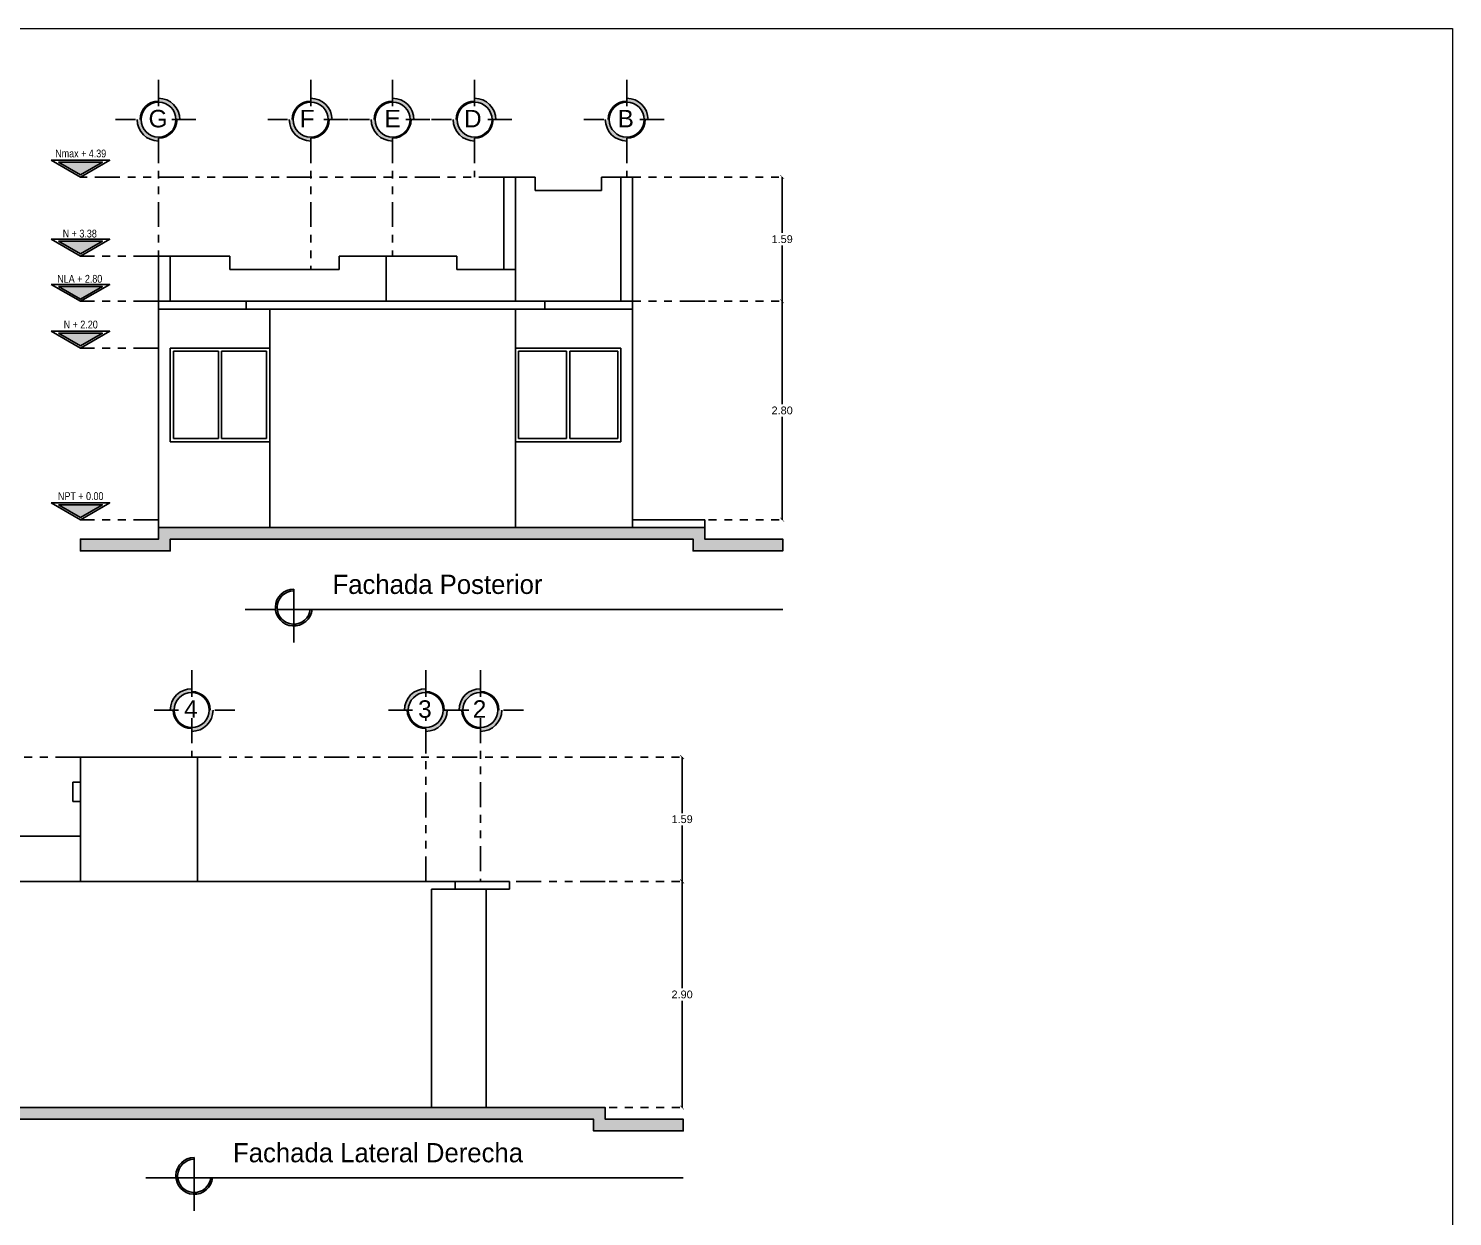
# Model space of a CAD drawing. Header units: inches. Extents: x 0.9 to 45.9, y 0.4 to 30.4.
# Drawn here: x 27.69 to 45.94, y 15.15 to 30.38 of the extents above; entities that cross this region are included whole.
import ezdxf
from ezdxf.enums import TextEntityAlignment as Align

# ---------------------------------------------------------------- set-up
doc = ezdxf.new("R2010")
doc.units = ezdxf.units.IN
doc.header["$MEASUREMENT"] = 0
for name, pattern in [('ACAD_ISO02W100', [15, 12, -3]), ('DASHDOT', [25.4, 12.7, -6.35, 0, -6.35]), ('JIS_09_08', [10.75, 8, -0.55, 0.55, -0.55, 0.55, -0.55])]:
    doc.linetypes.add(name, pattern=pattern)
for name, color, linetype in [('COTAS', 251, 'Continuous'), ('MUEBLES', 8, 'Continuous'), ('MUROS', 9, 'Continuous'), ('TEXTO', 142, 'Continuous'), ('TEXTOS', 7, 'Continuous'), ('VENTANAS', 143, 'Continuous')]:
    doc.layers.add(name, color=color, linetype=linetype)
doc.layers.add('PIE D PLANO', color=1, linetype='Continuous', lineweight=18)
doc.layers.add('sombras', color=253, linetype='Continuous', lineweight=0)
doc.styles.add('COTAS II', font='Arial.ttf', dxfattribs={"height": 0.1})
doc.styles.get("Standard").update_dxf_attribs({"font": 'Arial.ttf'})
doc.styles.add('TEXTO', font='Arial.ttf', dxfattribs={"width": 0.8, "height": 0.2})
doc.styles.add('TEXTO1', font='', dxfattribs={"height": 0.1})
doc.styles.get('TEXTO1').set_extended_font_data('Technical')
doc.dimstyles.new('COTAS II', dxfattribs={"dimtxt": 0.18, "dimasz": 0.05, "dimexe": 0.05, "dimexo": 0.05, "dimgap": 0.03, "dimtad": 0, "dimtih": 1, "dimtoh": 1, "dimzin": 0, "dimdsep": 46, "dimtxsty": 'COTAS II', "dimblk": 'ARCHTICK', "dimcen": 0.02, "dimazin": 0, "dimtfac": 1, "dimtofl": 0, "dimtmove": 0, "dimatfit": 3, "dimfxl": 1, "dimtolj": 1, "dimtzin": 0, "dimarcsym": 0})

# ---------------------------------------------------------------- blocks, each defined once
blk = doc.blocks.new('_ArchTick')
at = {"color": 0, "linetype": 'ByBlock', "const_width": 0.15}
blk.add_lwpolyline([(-0.5, -0.5), (0.5, 0.5)], dxfattribs=at)
blk = doc.blocks.new('*D54')
at = {"layer": 'Defpoints', "color": 0, "ltscale": 0.008, "transparency": 16777216}
for p in [(36.36, 26.882, -0.074), (37.352, 26.882), (36.36, 24.082, -0.074)]:
    blk.add_point(p, dxfattribs=at)
at = {"layer": 'VENTANAS', "color": 0, "linetype": 'ACAD_ISO02W100', "lineweight": -2, "ltscale": 0.008, "transparency": 16777216}
blk.add_line((36.41, 26.882), (37.402, 26.882), dxfattribs=at)
at = {"layer": 'VENTANAS', "color": 0, "lineweight": -2, "ltscale": 0.008, "transparency": 16777216}
for p, q in [((37.352, 26.882), (37.352, 25.562)), ((37.352, 24.082), (37.352, 25.401))]:
    blk.add_line(p, q, dxfattribs=at)
at = {"layer": 'VENTANAS', "color": 0, "linetype": 'DASHDOT', "lineweight": -2, "ltscale": 0.008, "transparency": 16777216}
blk.add_line((36.41, 24.082), (37.402, 24.082), dxfattribs=at)
at = {"layer": 'VENTANAS', "color": 0, "lineweight": -2, "ltscale": 0.008, "transparency": 16777216, "xscale": 0.05, "yscale": 0.05, "zscale": 0.05}
for p, rotation in [((37.352, 26.882), 90), ((37.352, 24.082), 270)]:
    blk.add_blockref('_ArchTick', p, dxfattribs=dict(at, rotation=rotation))
at = {"layer": 'VENTANAS', "color": 0, "ltscale": 0.008, "transparency": 16777216, "insert": (37.352, 25.482), "char_height": 0.1, "attachment_point": 5, "style": 'COTAS II'}
blk.add_mtext('\\A1;2.80', dxfattribs=at)
blk = doc.blocks.new('*D55')
at = {"layer": 'Defpoints', "color": 0, "ltscale": 0.008, "transparency": 16777216}
for p in [(36.36, 28.475, -0.074), (37.352, 28.475), (36.36, 26.882, -0.074)]:
    blk.add_point(p, dxfattribs=at)
at = {"layer": 'VENTANAS', "color": 0, "linetype": 'ACAD_ISO02W100', "lineweight": -2, "ltscale": 0.008, "transparency": 16777216}
blk.add_line((36.41, 28.475), (37.402, 28.475), dxfattribs=at)
at = {"layer": 'VENTANAS', "color": 0, "lineweight": -2, "ltscale": 0.008, "transparency": 16777216}
for p, q in [((37.352, 28.475), (37.352, 27.759)), ((37.352, 26.882), (37.352, 27.597))]:
    blk.add_line(p, q, dxfattribs=at)
at = {"layer": 'VENTANAS', "color": 0, "linetype": 'DASHDOT', "lineweight": -2, "ltscale": 0.008, "transparency": 16777216}
blk.add_line((36.41, 26.882), (37.402, 26.882), dxfattribs=at)
at = {"layer": 'VENTANAS', "color": 0, "lineweight": -2, "ltscale": 0.008, "transparency": 16777216, "xscale": 0.05, "yscale": 0.05, "zscale": 0.05}
for p, rotation in [((37.352, 28.475), 90), ((37.352, 26.882), 270)]:
    blk.add_blockref('_ArchTick', p, dxfattribs=dict(at, rotation=rotation))
at = {"layer": 'VENTANAS', "color": 0, "ltscale": 0.008, "transparency": 16777216, "insert": (37.352, 27.678), "char_height": 0.1, "attachment_point": 5, "style": 'COTAS II'}
blk.add_mtext('\\A1;1.59', dxfattribs=at)
blk = doc.blocks.new('*D61')
at = {"layer": 'Defpoints', "color": 0, "ltscale": 0.008, "transparency": 16777216}
for p in [(35.085, 19.444, -0.074), (36.07, 19.444), (35.085, 16.544, -0.074)]:
    blk.add_point(p, dxfattribs=at)
at = {"layer": 'VENTANAS', "color": 0, "linetype": 'ACAD_ISO02W100', "lineweight": -2, "ltscale": 0.008, "transparency": 16777216}
blk.add_line((35.135, 19.444), (36.12, 19.444), dxfattribs=at)
at = {"layer": 'VENTANAS', "color": 0, "lineweight": -2, "ltscale": 0.008, "transparency": 16777216}
for p, q in [((36.07, 19.444), (36.07, 18.075)), ((36.07, 16.544), (36.07, 17.914))]:
    blk.add_line(p, q, dxfattribs=at)
at = {"layer": 'VENTANAS', "color": 0, "linetype": 'DASHDOT', "lineweight": -2, "ltscale": 0.008, "transparency": 16777216}
blk.add_line((35.135, 16.544), (36.12, 16.544), dxfattribs=at)
at = {"layer": 'VENTANAS', "color": 0, "lineweight": -2, "ltscale": 0.008, "transparency": 16777216, "xscale": 0.05, "yscale": 0.05, "zscale": 0.05}
for p, rotation in [((36.07, 19.444), 90), ((36.07, 16.544), 270)]:
    blk.add_blockref('_ArchTick', p, dxfattribs=dict(at, rotation=rotation))
at = {"layer": 'VENTANAS', "color": 0, "ltscale": 0.008, "transparency": 16777216, "insert": (36.07, 17.994), "char_height": 0.1, "attachment_point": 5, "style": 'COTAS II'}
blk.add_mtext('\\A1;2.90', dxfattribs=at)
blk = doc.blocks.new('*D56')
at = {"layer": 'Defpoints', "color": 0, "ltscale": 0.008, "transparency": 16777216}
for p in [(35.085, 21.037, -0.074), (36.07, 21.037), (35.085, 19.444, -0.074)]:
    blk.add_point(p, dxfattribs=at)
at = {"layer": 'VENTANAS', "color": 0, "linetype": 'ACAD_ISO02W100', "lineweight": -2, "ltscale": 0.008, "transparency": 16777216}
blk.add_line((35.135, 21.037), (36.12, 21.037), dxfattribs=at)
at = {"layer": 'VENTANAS', "color": 0, "lineweight": -2, "ltscale": 0.008, "transparency": 16777216}
for p, q in [((36.07, 21.037), (36.07, 20.321)), ((36.07, 19.444), (36.07, 20.16))]:
    blk.add_line(p, q, dxfattribs=at)
at = {"layer": 'VENTANAS', "color": 0, "linetype": 'DASHDOT', "lineweight": -2, "ltscale": 0.008, "transparency": 16777216}
blk.add_line((35.135, 19.444), (36.12, 19.444), dxfattribs=at)
at = {"layer": 'VENTANAS', "color": 0, "lineweight": -2, "ltscale": 0.008, "transparency": 16777216, "xscale": 0.05, "yscale": 0.05, "zscale": 0.05}
for p, rotation in [((36.07, 21.037), 90), ((36.07, 19.444), 270)]:
    blk.add_blockref('_ArchTick', p, dxfattribs=dict(at, rotation=rotation))
at = {"layer": 'VENTANAS', "color": 0, "ltscale": 0.008, "transparency": 16777216, "insert": (36.07, 20.241), "char_height": 0.1, "attachment_point": 5, "style": 'COTAS II'}
blk.add_mtext('\\A1;1.59', dxfattribs=at)

msp = doc.modelspace()

# ---------------------------------------------------------------- hatches: boundary and pattern name
at = {"linetype": 'ByBlock', "ltscale": 0.01}
h = msp.add_hatch(dxfattribs=at)
h.set_pattern_fill('EARTH', color=34, scale=0.02, style=0)
h.set_pattern_definition([(0, (-1788.71552, -903.5179), (0.127, 0.127), [0.127, -0.127]), (0, (-1788.71552, -903.47028), (0.127, 0.127), [0.127, -0.127]), (0, (-1788.71552, -903.42265), (0.127, 0.127), [0.127, -0.127]), (90, (-1788.69964, -903.40678), (-0.127, 0.127), [0.127, -0.127]), (90, (-1788.65202, -903.40678), (-0.127, 0.127), [0.127, -0.127]), (90, (-1788.60439, -903.40678), (-0.127, 0.127), [0.127, -0.127])])
h.paths.add_polyline_path([(28.36, 23.682), (28.36, 23.832), (29.36, 23.832), (29.36, 23.982), (36.36, 23.982), (36.36, 23.832), (37.36, 23.832), (37.36, 23.682), (36.21, 23.682), (36.21, 23.832), (29.51, 23.832), (29.51, 23.682)])
h = msp.add_hatch(dxfattribs=at)
h.set_pattern_fill('EARTH', color=34, scale=0.02, style=0)
h.set_pattern_definition([(0, (-1796.467, -902.12744), (0.127, 0.127), [0.127, -0.127]), (0, (-1796.467, -902.07981), (0.127, 0.127), [0.127, -0.127]), (0, (-1796.467, -902.03219), (0.127, 0.127), [0.127, -0.127]), (90, (-1796.45113, -902.01631), (-0.127, 0.127), [0.127, -0.127]), (90, (-1796.4035, -902.01631), (-0.127, 0.127), [0.127, -0.127]), (90, (-1796.35588, -902.01631), (-0.127, 0.127), [0.127, -0.127])])
h.paths.add_polyline_path([(19.46, 16.544), (35.085, 16.544), (35.085, 16.394), (36.085, 16.394), (36.085, 16.244), (34.935, 16.244), (34.935, 16.394), (19.61, 16.394), (19.61, 16.244), (18.46, 16.244), (18.46, 16.394), (19.46, 16.394)])
at = {"layer": 'COTAS'}
for points in [[(28.078, 28.666), (28.36, 28.504), (28.642, 28.666)], [(28.078, 27.653), (28.36, 27.491), (28.642, 27.653)], [(28.078, 27.073), (28.36, 26.911), (28.642, 27.073)], [(28.078, 26.473), (28.36, 26.311), (28.642, 26.473)], [(28.078, 24.273), (28.36, 24.111), (28.642, 24.273)]]:
    msp.add_hatch(color=256, dxfattribs=at).paths.add_polyline_path(points)
at = {"layer": 'sombras', "lineweight": 0}
h = msp.add_hatch(color=7, dxfattribs=at)
h.set_gradient(color1=(255, 255, 255), one_color=1, tint=1)
h.paths.add_polyline_path([(31.327, 22.932), (31.304, 22.932, -2.241724), (31.093, 23.168), (31.093, 23.191, 2.257752)])
h = msp.add_hatch(color=7, dxfattribs=at)
h.set_gradient(color1=(255, 255, 255), one_color=1, tint=1)
h.paths.add_polyline_path([(30.052, 15.645), (30.029, 15.645, -2.241724), (29.818, 15.88), (29.818, 15.903, 2.257752)])
at = {"layer": 'VENTANAS'}
h = msp.add_hatch(color=0, dxfattribs=at)
h.paths.add_polyline_path([(29.634, 29.211), (29.584, 29.211, 0.414214), (29.36, 29.435), (29.36, 29.485, -0.414214)])
h.paths.add_polyline_path([(29.36, 28.987), (29.36, 28.937, -0.414214), (29.086, 29.211), (29.136, 29.211, 0.414214)])
h = msp.add_hatch(color=0, dxfattribs=at)
h.paths.add_polyline_path([(29.36, 29.448), (29.36, 29.435, 0.414214), (29.136, 29.211), (29.123, 29.211, -0.414214)])
h.paths.add_polyline_path([(29.36, 28.987, 0.414214), (29.584, 29.211), (29.597, 29.211, -0.414214), (29.36, 28.975)])
h = msp.add_hatch(color=0, dxfattribs=at)
h.paths.add_polyline_path([(31.584, 29.211), (31.534, 29.211, 0.414214), (31.31, 29.435), (31.31, 29.485, -0.414214)])
h.paths.add_polyline_path([(31.31, 28.987), (31.31, 28.937, -0.414214), (31.036, 29.211), (31.086, 29.211, 0.414214)])
h = msp.add_hatch(color=0, dxfattribs=at)
h.paths.add_polyline_path([(31.31, 29.448), (31.31, 29.435, 0.414214), (31.086, 29.211), (31.073, 29.211, -0.414214)])
h.paths.add_polyline_path([(31.31, 28.987, 0.414214), (31.534, 29.211), (31.547, 29.211, -0.414214), (31.31, 28.975)])
h = msp.add_hatch(color=0, dxfattribs=at)
h.paths.add_polyline_path([(32.634, 29.211), (32.584, 29.211, 0.414214), (32.36, 29.435), (32.36, 29.485, -0.414214)])
h.paths.add_polyline_path([(32.36, 28.987), (32.36, 28.937, -0.414214), (32.086, 29.211), (32.136, 29.211, 0.414214)])
h = msp.add_hatch(color=0, dxfattribs=at)
h.paths.add_polyline_path([(32.36, 29.448), (32.36, 29.435, 0.414214), (32.136, 29.211), (32.123, 29.211, -0.414214)])
h.paths.add_polyline_path([(32.36, 28.987, 0.414214), (32.584, 29.211), (32.597, 29.211, -0.414214), (32.36, 28.975)])
h = msp.add_hatch(color=0, dxfattribs=at)
h.paths.add_polyline_path([(33.684, 29.211), (33.634, 29.211, 0.414214), (33.41, 29.435), (33.41, 29.485, -0.414214)])
h.paths.add_polyline_path([(33.41, 28.987), (33.41, 28.937, -0.414214), (33.136, 29.211), (33.186, 29.211, 0.414214)])
h = msp.add_hatch(color=0, dxfattribs=at)
h.paths.add_polyline_path([(33.41, 29.448), (33.41, 29.435, 0.414214), (33.186, 29.211), (33.173, 29.211, -0.414214)])
h.paths.add_polyline_path([(33.41, 28.987, 0.414214), (33.634, 29.211), (33.647, 29.211, -0.414214), (33.41, 28.975)])
h = msp.add_hatch(color=0, dxfattribs=at)
h.paths.add_polyline_path([(35.634, 29.211), (35.584, 29.211, 0.414214), (35.36, 29.435), (35.36, 29.485, -0.414214)])
h.paths.add_polyline_path([(35.36, 28.987), (35.36, 28.937, -0.414214), (35.086, 29.211), (35.136, 29.211, 0.414214)])
h = msp.add_hatch(color=0, dxfattribs=at)
h.paths.add_polyline_path([(35.36, 29.448), (35.36, 29.435, 0.414214), (35.136, 29.211), (35.123, 29.211, -0.414214)])
h.paths.add_polyline_path([(35.36, 28.987, 0.414214), (35.584, 29.211), (35.597, 29.211, -0.414214), (35.36, 28.975)])
h = msp.add_hatch(color=0, dxfattribs=at)
h.paths.add_polyline_path([(29.511, 21.641), (29.561, 21.641, -0.414214), (29.785, 21.865), (29.785, 21.915, 0.414214)])
h.paths.add_polyline_path([(29.785, 21.417), (29.785, 21.367, 0.414214), (30.059, 21.641), (30.009, 21.641, -0.414214)])
h = msp.add_hatch(color=0, dxfattribs=at)
h.paths.add_polyline_path([(32.511, 21.641), (32.561, 21.641, -0.414214), (32.785, 21.865), (32.785, 21.915, 0.414214)])
h.paths.add_polyline_path([(32.785, 21.417), (32.785, 21.367, 0.414214), (33.059, 21.641), (33.009, 21.641, -0.414214)])
h = msp.add_hatch(color=0, dxfattribs=at)
h.paths.add_polyline_path([(33.211, 21.641), (33.261, 21.641, -0.414214), (33.485, 21.865), (33.485, 21.915, 0.414214)])
h.paths.add_polyline_path([(33.485, 21.417), (33.485, 21.367, 0.414214), (33.759, 21.641), (33.709, 21.641, -0.414214)])
h = msp.add_hatch(color=0, dxfattribs=at)
h.paths.add_polyline_path([(29.785, 21.878), (29.785, 21.865, -0.414214), (30.009, 21.641), (30.022, 21.641, 0.414214)])
h.paths.add_polyline_path([(29.785, 21.417, -0.414214), (29.561, 21.641), (29.548, 21.641, 0.414214), (29.785, 21.404)])
h = msp.add_hatch(color=0, dxfattribs=at)
h.paths.add_polyline_path([(32.785, 21.878), (32.785, 21.865, -0.414214), (33.009, 21.641), (33.022, 21.641, 0.414214)])
h.paths.add_polyline_path([(32.785, 21.417, -0.414214), (32.561, 21.641), (32.548, 21.641, 0.414214), (32.785, 21.404)])
h = msp.add_hatch(color=0, dxfattribs=at)
h.paths.add_polyline_path([(33.485, 21.878), (33.485, 21.865, -0.414214), (33.709, 21.641), (33.722, 21.641, 0.414214)])
h.paths.add_polyline_path([(33.485, 21.417, -0.414214), (33.261, 21.641), (33.248, 21.641, 0.414214), (33.485, 21.404)])

# ---------------------------------------------------------------- linework, layer by layer
at = {"color": 251, "linetype": 'JIS_09_08', "ltscale": 0.04}
for p, q in [((29.36, 28.975, -0.03), (29.36, 27.462, -0.125)), ((31.31, 28.975, -0.069), (31.31, 27.29, -0.218)), ((32.36, 28.975, -0.069), (32.36, 27.462, -0.276)), ((33.41, 28.975, -0.069), (33.41, 28.475, -0.173)), ((35.36, 28.975, -0.069), (35.36, 28.475, -0.173)), ((33.785, 28.475, -0.104), (28.36, 28.475, -0.104)), ((36.36, 28.475, -0.104), (35.435, 28.475, -0.104)), ((29.36, 27.462, -0.114), (28.36, 27.462, -0.114)), ((29.36, 26.882, -0.104), (28.36, 26.882, -0.104)), ((36.36, 26.882, -0.104), (35.435, 26.882, -0.137)), ((29.36, 26.282, -0.104), (28.36, 26.282, -0.104)), ((29.36, 24.082, -0.104), (28.36, 24.082, -0.104)), ((29.785, 21.537, -0.098), (29.785, 21.037, -0.128)), ((32.785, 19.444, -0.098), (32.785, 21.537, -0.098)), ((33.485, 21.537, -0.098), (33.485, 19.444, -0.098)), ((28.36, 21.037, -0.098), (18.46, 21.037, -0.098)), ((35.085, 21.037, -0.098), (29.86, 21.037, -0.098)), ((35.085, 19.444, -0.098), (33.86, 19.444, -0.098))]:
    msp.add_line(p, q, dxfattribs=at)
for p, q in [((34.185, 28.475, -0.104), (33.785, 28.475, -0.104)), ((34.185, 28.475, -0.104), (34.185, 28.303, -0.104)), ((35.435, 28.475, -0.104), (35.035, 28.475, -0.104)), ((35.035, 28.475, -0.104), (35.035, 28.303, -0.104))]:
    msp.add_line(p, q)
at = {"color": 34, "linetype": 'ByBlock', "ltscale": 0.01}
for p, q in [((37.36, 23.682, -0.104), (36.21, 23.682, -0.104)), ((36.085, 16.244, -0.098), (34.935, 16.244, -0.098)), ((35.085, 16.394, -0.098), (36.085, 16.394, -0.098)), ((36.085, 16.394, -0.098), (36.085, 16.244, -0.098))]:
    msp.add_line(p, q, dxfattribs=at)
at = {"color": 7}
for p, q in [((31.093, 22.742), (31.093, 23.191)), ((30.472, 22.932), (30.858, 22.932)), ((30.882, 22.932), (37.36, 22.932)), ((31.093, 22.728), (31.093, 22.506)), ((29.818, 15.455), (29.818, 15.903)), ((29.197, 15.645), (29.583, 15.645)), ((29.607, 15.645), (36.085, 15.645)), ((29.818, 15.44), (29.818, 15.219))]:
    msp.add_line(p, q, dxfattribs=at)
at = {"color": 34, "linetype": 'ByBlock', "ltscale": 0.01}
for points, elevation in [([(28.36, 23.682), (28.36, 23.832), (29.36, 23.832), (29.36, 23.982), (36.36, 23.982), (36.36, 23.832), (37.36, 23.832), (37.36, 23.682), (36.21, 23.682), (36.21, 23.832), (29.51, 23.832), (29.51, 23.682), (28.36, 23.682), (28.36, 23.832), (29.36, 23.832), (29.36, 23.982)], -0.104), ([(19.46, 16.544), (35.085, 16.544), (35.085, 16.394), (36.085, 16.394), (36.085, 16.244), (34.935, 16.244), (34.935, 16.394), (19.61, 16.394), (19.61, 16.244), (18.46, 16.244), (18.46, 16.394), (19.46, 16.394), (19.46, 16.544)], -0.098)]:
    msp.add_lwpolyline(points, dxfattribs=dict(at, elevation=elevation))
at = {"color": 7}
for centre, radius in [((31.093, 22.955), 0.236), ((31.093, 22.955), 0.213), ((29.818, 15.668), 0.236), ((29.818, 15.668), 0.213)]:
    msp.add_arc(centre, radius, 90, 354.4422, dxfattribs=at)
at = {"layer": 'COTAS'}
for points, elevation in [([(27.985, 28.691), (28.735, 28.691), (28.36, 28.475)], -0.104), ([(28.078, 28.666), (28.642, 28.666), (28.36, 28.504)], -0.104), ([(27.985, 27.678), (28.735, 27.678), (28.36, 27.462)], -0.114), ([(28.078, 27.653), (28.642, 27.653), (28.36, 27.491)], -0.114), ([(27.985, 27.098), (28.735, 27.098), (28.36, 26.882)], -0.104), ([(28.078, 27.073), (28.642, 27.073), (28.36, 26.911)], -0.104), ([(27.985, 26.498), (28.735, 26.498), (28.36, 26.282)], -0.104), ([(28.078, 26.473), (28.642, 26.473), (28.36, 26.311)], -0.104), ([(27.985, 24.298), (28.735, 24.298), (28.36, 24.082)], -0.104), ([(28.078, 24.273), (28.642, 24.273), (28.36, 24.111)], -0.104)]:
    msp.add_lwpolyline(points, close=True, dxfattribs=dict(at, elevation=elevation))
at = {"layer": 'MUEBLES', "ltscale": 0.03}
for p, q in [((29.36, 29.382, -0.069), (29.36, 29.723, -0.069)), ((31.31, 29.382, -0.069), (31.31, 29.723, -0.069)), ((32.36, 29.382, -0.069), (32.36, 29.723, -0.069)), ((33.41, 29.382, -0.069), (33.41, 29.723, -0.069)), ((35.36, 29.382, -0.069), (35.36, 29.723, -0.069)), ((28.809, 29.211, -0.069), (29.065, 29.211, -0.069)), ((28.955, 29.211, -0.069), (29.065, 29.211, -0.069)), ((29.53, 29.211, -0.069), (29.839, 29.211, -0.069)), ((30.759, 29.211, -0.069), (31.015, 29.211, -0.069)), ((30.905, 29.211, -0.069), (31.015, 29.211, -0.069)), ((31.48, 29.211, -0.069), (31.789, 29.211, -0.069)), ((31.809, 29.211, -0.069), (32.065, 29.211, -0.069)), ((32.53, 29.211, -0.069), (32.839, 29.211, -0.069)), ((32.859, 29.211, -0.069), (33.115, 29.211, -0.069)), ((33.005, 29.211, -0.069), (33.115, 29.211, -0.069)), ((33.58, 29.211, -0.069), (33.889, 29.211, -0.069)), ((34.809, 29.211, -0.069), (35.065, 29.211, -0.069)), ((34.955, 29.211, -0.069), (35.065, 29.211, -0.069)), ((35.53, 29.211, -0.069), (35.839, 29.211, -0.069)), ((29.785, 21.811, -0.098), (29.785, 22.153, -0.098)), ((32.785, 21.811, -0.098), (32.785, 22.153, -0.098)), ((33.485, 21.811, -0.098), (33.485, 22.153, -0.098)), ((29.615, 21.641, -0.098), (29.306, 21.641, -0.098)), ((30.336, 21.641, -0.098), (30.08, 21.641, -0.098)), ((30.19, 21.641, -0.098), (30.08, 21.641, -0.098)), ((32.615, 21.641, -0.098), (32.306, 21.641, -0.098)), ((33.315, 21.641, -0.098), (33.006, 21.641, -0.098)), ((33.336, 21.641, -0.098), (33.08, 21.641, -0.098)), ((33.19, 21.641, -0.098), (33.08, 21.641, -0.098)), ((34.036, 21.641, -0.098), (33.78, 21.641, -0.098)), ((33.89, 21.641, -0.098), (33.78, 21.641, -0.098))]:
    msp.add_line(p, q, dxfattribs=at)
for centre in [(29.36, 29.211, -0.069), (31.31, 29.211, -0.069), (32.36, 29.211, -0.069), (33.41, 29.211, -0.069), (35.36, 29.211, -0.069), (29.785, 21.641, -0.098), (32.785, 21.641, -0.098), (33.485, 21.641, -0.098)]:
    msp.add_circle(centre, 0.224, dxfattribs=at)
for centre, radius, start, end in [((29.36, 29.211, -0.069), 0.237, 90, 180), ((29.36, 29.211, -0.069), 0.274, 0, 90), ((31.31, 29.211, -0.069), 0.237, 90, 180), ((31.31, 29.211, -0.069), 0.274, 0, 90), ((32.36, 29.211, -0.069), 0.237, 90, 180), ((32.36, 29.211, -0.069), 0.274, 0, 90), ((33.41, 29.211, -0.069), 0.237, 90, 180), ((33.41, 29.211, -0.069), 0.274, 0, 90), ((35.36, 29.211, -0.069), 0.237, 90, 180), ((35.36, 29.211, -0.069), 0.274, 0, 90), ((29.36, 29.211, -0.069), 0.274, 180, 270), ((29.36, 29.211, -0.069), 0.237, 270, 0), ((31.31, 29.211, -0.069), 0.274, 180, 270), ((31.31, 29.211, -0.069), 0.237, 270, 0), ((32.36, 29.211, -0.069), 0.274, 180, 270), ((32.36, 29.211, -0.069), 0.237, 270, 0), ((33.41, 29.211, -0.069), 0.274, 180, 270), ((33.41, 29.211, -0.069), 0.237, 270, 0), ((35.36, 29.211, -0.069), 0.274, 180, 270), ((35.36, 29.211, -0.069), 0.237, 270, 0), ((29.785, 21.641, -0.098), 0.274, 90, 180), ((32.785, 21.641, -0.098), 0.274, 90, 180), ((33.485, 21.641, -0.098), 0.274, 90, 180), ((29.785, 21.641, -0.098), 0.237, 0, 90), ((32.785, 21.641, -0.098), 0.237, 0, 90), ((33.485, 21.641, -0.098), 0.237, 0, 90), ((29.785, 21.641, -0.098), 0.237, 180, 270), ((29.785, 21.641, -0.098), 0.274, 270, 0), ((32.785, 21.641, -0.098), 0.237, 180, 270), ((32.785, 21.641, -0.098), 0.274, 270, 0), ((33.485, 21.641, -0.098), 0.237, 180, 270), ((33.485, 21.641, -0.098), 0.274, 270, 0)]:
    msp.add_arc(centre, radius, start, end, dxfattribs=at)
at = {"layer": 'MUROS'}
for p, q in [((33.785, 28.475, -0.104), (33.785, 27.29, -0.104)), ((33.935, 28.475, -0.104), (33.935, 26.882, -0.104)), ((35.285, 28.475, -0.104), (35.285, 26.882, -0.104)), ((35.435, 28.475, -0.104), (35.435, 23.982, -0.104)), ((35.035, 28.303, -0.124), (34.185, 28.303, -0.124)), ((29.36, 27.462, -0.104), (29.36, 23.982, -0.104)), ((30.273, 27.462, -0.125), (29.36, 27.462, -0.125)), ((29.51, 27.462, -0.104), (29.51, 26.882, -0.104)), ((30.273, 27.462, -0.104), (30.273, 27.29, -0.104)), ((33.185, 27.462, -0.125), (31.673, 27.462, -0.125)), ((31.673, 27.462, -0.104), (31.673, 27.29, -0.104)), ((32.279, 27.462, -0.104), (32.279, 26.882, -0.104)), ((33.185, 27.462, -0.104), (33.185, 27.29, -0.104)), ((31.673, 27.29, -0.125), (30.273, 27.29, -0.125)), ((33.935, 27.29, -0.125), (33.185, 27.29, -0.125)), ((29.36, 26.882, -0.104), (35.435, 26.882, -0.104)), ((30.485, 26.882, -0.104), (30.485, 26.782, -0.104)), ((34.31, 26.882, -0.104), (34.31, 26.782, -0.104)), ((29.36, 26.782, -0.104), (35.435, 26.782, -0.104)), ((30.785, 26.782, -0.104), (30.785, 23.982, -0.104)), ((33.935, 26.782, -0.104), (33.935, 23.982, -0.104)), ((29.51, 26.282, -0.104), (29.51, 25.082, -0.104)), ((29.51, 26.282, -0.104), (29.51, 25.082, -0.104)), ((30.785, 26.282, -0.104), (29.51, 26.282, -0.104)), ((30.785, 26.282, -0.104), (30.785, 25.082, -0.104)), ((30.785, 26.282, -0.104), (30.785, 25.082, -0.104)), ((33.935, 26.282, -0.104), (35.285, 26.282, -0.104)), ((33.935, 26.282, -0.104), (33.935, 25.082, -0.104)), ((33.935, 26.282, -0.104), (33.935, 25.082, -0.104)), ((35.285, 26.282, -0.104), (35.285, 25.082, -0.104)), ((35.285, 26.282, -0.104), (35.285, 25.082, -0.104)), ((29.55, 26.242, -0.104), (29.55, 25.122, -0.104)), ((30.127, 26.242, -0.104), (29.55, 26.242, -0.104)), ((30.127, 26.242, -0.104), (30.127, 25.122, -0.104)), ((30.167, 26.242, -0.104), (30.167, 25.122, -0.104)), ((30.167, 26.242, -0.104), (30.745, 26.242, -0.104)), ((30.745, 26.242, -0.104), (30.745, 25.122, -0.104)), ((33.975, 26.242, -0.104), (33.975, 25.122, -0.104)), ((34.59, 26.242, -0.104), (33.975, 26.242, -0.104)), ((34.59, 26.242, -0.104), (34.59, 25.122, -0.104)), ((34.63, 26.242, -0.104), (35.245, 26.242, -0.104)), ((34.63, 26.242, -0.104), (34.63, 25.122, -0.104)), ((35.245, 26.242, -0.104), (35.245, 25.122, -0.104)), ((29.51, 25.082, -0.104), (30.785, 25.082, -0.104)), ((29.55, 25.122, -0.104), (30.127, 25.122, -0.104)), ((30.745, 25.122, -0.104), (30.167, 25.122, -0.104)), ((35.285, 25.082, -0.104), (33.935, 25.082, -0.104)), ((33.975, 25.122, -0.104), (34.59, 25.122, -0.104)), ((35.245, 25.122, -0.104), (34.63, 25.122, -0.104)), ((29.36, 23.982, -0.104), (36.36, 23.982, -0.104)), ((35.435, 24.082, -0.104), (36.36, 24.082, -0.104)), ((36.36, 24.082, -0.104), (36.36, 23.982, -0.104)), ((28.36, 21.037, -0.098), (28.36, 19.444, -0.098)), ((28.36, 21.037, -0.098), (29.86, 21.037, -0.098)), ((29.86, 21.037, -0.098), (29.86, 19.444, -0.098)), ((28.26, 20.717, -0.098), (28.36, 20.717, -0.098)), ((28.26, 20.717, -0.098), (28.26, 20.467, -0.098)), ((28.26, 20.467, -0.098), (28.36, 20.467, -0.098)), ((24.96, 20.024, -0.098), (28.36, 20.024, -0.098)), ((26.26, 19.444, -0.098), (33.86, 19.444, -0.098)), ((33.16, 19.444, -0.098), (33.16, 19.344, -0.098)), ((33.86, 19.444, -0.098), (33.86, 19.344, -0.098)), ((32.86, 19.344, -0.098), (32.86, 16.544, -0.098)), ((32.86, 19.344, -0.098), (33.86, 19.344, -0.098)), ((33.56, 19.344, -0.098), (33.56, 16.544, -0.098)), ((19.46, 16.544, -0.098), (33.56, 16.544, -0.098))]:
    msp.add_line(p, q, dxfattribs=at)
at = {"layer": 'PIE D PLANO'}
for p, q in [((0.943, 30.38), (45.943, 30.38)), ((45.943, 30.38), (45.943, 0.38))]:
    msp.add_line(p, q, dxfattribs=at)

# ---------------------------------------------------------------- texts
at = {"color": 7, "char_height": 0.24628, "width": 13.20329, "attachment_point": 1}
for s, insert in [('{\\fMaiandra GD|b0|i0|c0|p34;Fachada Posterior}', (31.59, 23.376, 14.67)), ('{\\fMaiandra GD|b0|i0|c0|p34;Fachada Lateral Derecha}', (30.315, 16.089, 14.67))]:
    msp.add_mtext(s, dxfattribs=dict(at, insert=insert))
at = {"layer": 'TEXTO', "ltscale": 0.03, "style": 'TEXTO'}
for s, p in [('G', (29.232, 29.112, -0.069)), ('F', (31.168, 29.112, -0.069)), ('E', (32.256, 29.112, -0.069)), ('D', (33.275, 29.112, -0.069)), ('B', (35.243, 29.112, -0.069)), ('4', (29.687, 21.542, -0.098)), ('3', (32.687, 21.542, -0.098)), ('2', (33.387, 21.542, -0.098))]:
    msp.add_text(s, height=0.224, dxfattribs=at).set_placement(p)
at = {"layer": 'TEXTOS', "style": 'TEXTO1'}
for s, p in [('Nmax + 4.39', (28.363, 28.727, -0.104)), ('N + 3.38', (28.351, 27.7, -0.114)), ('NLA + 2.80', (28.351, 27.12, -0.104)), ('N + 2.20', (28.363, 26.534, -0.104)), ('NPT + 0.00', (28.363, 24.334, -0.104))]:
    msp.add_text(s, height=0.1, dxfattribs=at).set_placement(p, align=Align.CENTER)

# ---------------------------------------------------------------- dimensions: what is measured, and where the dimension line sits
at = {"layer": 'VENTANAS', "ltscale": 0.008}
for p1, p2, distance, picture, middle in [((36.36, 26.882, -0.104), (36.36, 28.475, -0.104), -0.992, '*D55', (37.352, 27.678, -0.03)), ((36.36, 24.082, -0.104), (36.36, 26.882, -0.104), -0.992, '*D54', (37.352, 25.482, -0.03)), ((35.085, 19.444, -0.098), (35.085, 21.037, -0.098), -0.985, '*D56', (36.07, 20.241, -0.024)), ((35.085, 16.544, -0.098), (35.085, 19.444, -0.098), -0.985, '*D61', (36.07, 17.994, -0.024))]:
    dim = msp.add_aligned_dim(p1=p1, p2=p2, distance=distance, dimstyle='COTAS II', dxfattribs=at)
    dim.commit()
    dim.dimension.update_dxf_attribs({"geometry": picture, "text_midpoint": middle})

doc.saveas('drawing.dxf')
